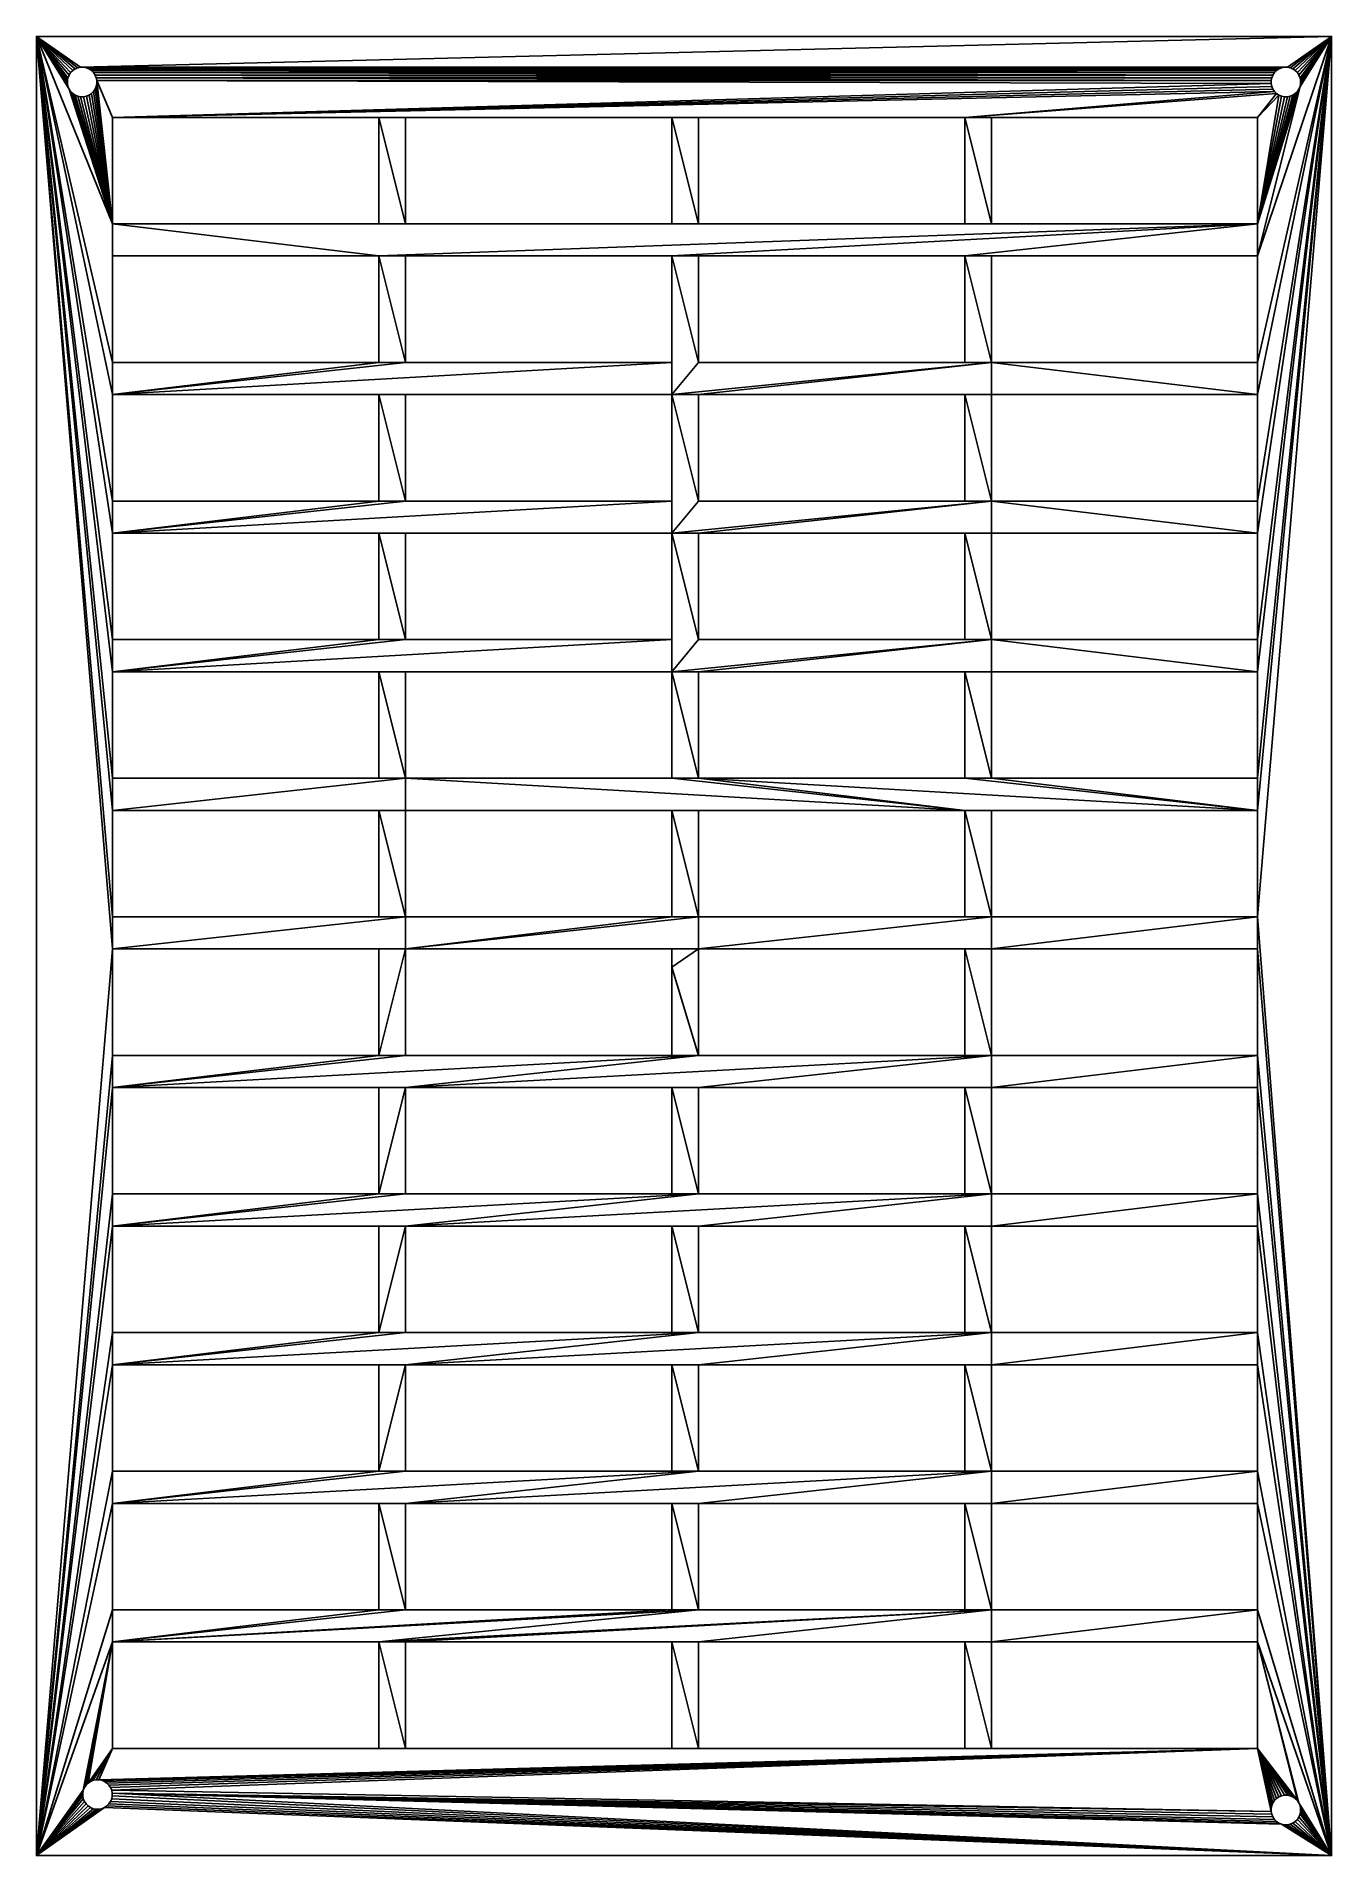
# Model space of a CAD drawing. Extents: x 1.7 to 5.9, y -6.9 to -1.
import ezdxf

# ---------------------------------------------------------------- set-up
doc = ezdxf.new("R2010")
doc.units = 0

msp = doc.modelspace()

# ---------------------------------------------------------------- linework, layer by layer
for points in [[(1.702, -1.002, -0.6207), (1.8022, -1.1547, -0.6207), (1.8022, -1.1453, -0.6207)], [(1.702, -1.002, -0.6207), (1.8022, -1.1453, -0.6207), (1.804, -1.1361, -0.6207)], [(1.702, -1.002, -0.6207), (1.804, -1.1361, -0.6207), (1.8076, -1.1274, -0.6207)], [(1.702, -1.002, -0.6207), (1.8076, -1.1274, -0.6207), (1.8129, -1.1195, -0.6207)], [(1.702, -1.002, -0.6207), (1.8129, -1.1195, -0.6207), (1.8195, -1.1129, -0.6207)], [(1.702, -1.002, -0.6207), (1.8195, -1.1129, -0.6207), (1.8274, -1.1076, -0.6207)], [(1.702, -1.002, -0.6207), (1.8274, -1.1076, -0.6207), (1.8361, -1.104, -0.6207)], [(1.702, -1.002, -0.6207), (1.8361, -1.104, -0.6207), (1.8453, -1.1022, -0.6207)], [(1.8453, -1.1022, -0.6207), (5.898, -1.002, -0.6207), (1.702, -1.002, -0.6207)], [(1.804, -1.1639, -0.6207), (1.8022, -1.1547, -0.6207), (1.702, -1.002, -0.6207)], [(1.8076, -1.1726, -0.6207), (1.804, -1.1639, -0.6207), (1.702, -1.002, -0.6207)], [(1.8076, -1.1726, -0.6207), (1.702, -1.002, -0.6207), (1.9487, -1.6095, -0.6207)], [(1.9487, -1.6095, -0.6207), (1.702, -1.002, -0.6207), (1.9487, -2.0587, -0.6207)], [(1.702, -1.002, -0.6207), (1.9487, -2.5079, -0.6207), (1.9487, -2.1629, -0.6207)], [(1.9487, -2.0587, -0.6207), (1.702, -1.002, -0.6207), (1.9487, -2.1629, -0.6207)], [(1.702, -1.002, -0.6207), (1.9487, -2.957, -0.6207), (1.9487, -2.6121, -0.6207)], [(1.9487, -2.5079, -0.6207), (1.702, -1.002, -0.6207), (1.9487, -2.6121, -0.6207)], [(1.702, -1.002, -0.6207), (1.9487, -3.4062, -0.6207), (1.9487, -3.0612, -0.6207)], [(1.9487, -2.957, -0.6207), (1.702, -1.002, -0.6207), (1.9487, -3.0612, -0.6207)], [(1.702, -1.002, -0.6207), (1.9487, -3.8554, -0.6207), (1.9487, -3.5104, -0.6207)], [(1.9487, -3.4062, -0.6207), (1.702, -1.002, -0.6207), (1.9487, -3.5104, -0.6207)], [(1.702, -1.002, -0.6207), (1.702, -6.898, -0.6207), (1.9487, -3.9596, -0.6207)], [(1.9487, -3.8554, -0.6207), (1.702, -1.002, -0.6207), (1.9487, -3.9596, -0.6207)], [(1.8453, -1.1022, -0.6207), (5.7547, -1.1022, -0.6207), (5.898, -1.002, -0.6207)], [(5.6584, -1.7137, -0.6207), (5.898, -1.002, -0.6207), (5.796, -1.1639, -0.6207)], [(5.898, -1.002, -0.6207), (5.6584, -1.7137, -0.6207), (5.6584, -2.0587, -0.6207)], [(5.6584, -2.1629, -0.6207), (5.898, -1.002, -0.6207), (5.6584, -2.0587, -0.6207)], [(5.898, -1.002, -0.6207), (5.6584, -2.1629, -0.6207), (5.6584, -2.5079, -0.6207)], [(5.6584, -2.6121, -0.6207), (5.898, -1.002, -0.6207), (5.6584, -2.5079, -0.6207)], [(5.898, -1.002, -0.6207), (5.6584, -2.6121, -0.6207), (5.6584, -2.957, -0.6207)], [(5.6584, -3.0612, -0.6207), (5.898, -1.002, -0.6207), (5.6584, -2.957, -0.6207)], [(5.898, -1.002, -0.6207), (5.6584, -3.0612, -0.6207), (5.6584, -3.4062, -0.6207)], [(5.6584, -3.5104, -0.6207), (5.898, -1.002, -0.6207), (5.6584, -3.4062, -0.6207)], [(5.898, -1.002, -0.6207), (5.6584, -3.5104, -0.6207), (5.6584, -3.8554, -0.6207)], [(5.898, -6.898, -0.6207), (5.898, -1.002, -0.6207), (5.6584, -3.8554, -0.6207)], [(5.7547, -1.1022, -0.6207), (5.7639, -1.104, -0.6207), (5.898, -1.002, -0.6207)], [(5.7639, -1.104, -0.6207), (5.7726, -1.1076, -0.6207), (5.898, -1.002, -0.6207)], [(5.7726, -1.1076, -0.6207), (5.7805, -1.1129, -0.6207), (5.898, -1.002, -0.6207)], [(5.7805, -1.1129, -0.6207), (5.7871, -1.1195, -0.6207), (5.898, -1.002, -0.6207)], [(5.7871, -1.1195, -0.6207), (5.7924, -1.1274, -0.6207), (5.898, -1.002, -0.6207)], [(5.7924, -1.1274, -0.6207), (5.796, -1.1361, -0.6207), (5.898, -1.002, -0.6207)], [(5.796, -1.1361, -0.6207), (5.7978, -1.1453, -0.6207), (5.898, -1.002, -0.6207)], [(5.898, -1.002, -0.6207), (5.7978, -1.1547, -0.6207), (5.796, -1.1639, -0.6207)], [(5.898, -1.002, -0.6207), (5.7978, -1.1453, -0.6207), (5.7978, -1.1547, -0.6207)], [(1.8453, -1.1022, -0.6207), (1.8547, -1.1022, -0.6207), (5.7453, -1.1022, -0.6207)], [(1.8453, -1.1022, -0.6207), (5.7453, -1.1022, -0.6207), (5.7547, -1.1022, -0.6207)], [(1.8547, -1.1022, -0.6207), (1.8639, -1.104, -0.6207), (5.7361, -1.104, -0.6207)], [(1.8547, -1.1022, -0.6207), (5.7361, -1.104, -0.6207), (5.7453, -1.1022, -0.6207)], [(1.8639, -1.104, -0.6207), (1.8726, -1.1076, -0.6207), (5.7274, -1.1076, -0.6207)], [(1.8639, -1.104, -0.6207), (5.7274, -1.1076, -0.6207), (5.7361, -1.104, -0.6207)], [(1.8726, -1.1076, -0.6207), (1.8805, -1.1129, -0.6207), (5.7195, -1.1129, -0.6207)], [(1.8726, -1.1076, -0.6207), (5.7195, -1.1129, -0.6207), (5.7274, -1.1076, -0.6207)], [(1.8805, -1.1129, -0.6207), (1.8871, -1.1195, -0.6207), (5.7129, -1.1195, -0.6207)], [(1.8805, -1.1129, -0.6207), (5.7129, -1.1195, -0.6207), (5.7195, -1.1129, -0.6207)], [(1.8871, -1.1195, -0.6207), (1.8924, -1.1274, -0.6207), (5.7076, -1.1274, -0.6207)], [(1.8871, -1.1195, -0.6207), (5.7076, -1.1274, -0.6207), (5.7129, -1.1195, -0.6207)], [(1.8129, -1.1805, -0.6207), (1.8076, -1.1726, -0.6207), (1.9487, -1.6095, -0.6207)], [(1.9487, -1.6095, -0.6207), (1.8924, -1.1726, -0.6207), (1.8871, -1.1805, -0.6207)], [(1.8924, -1.1274, -0.6207), (1.896, -1.1361, -0.6207), (5.704, -1.1361, -0.6207)], [(1.8924, -1.1274, -0.6207), (5.704, -1.1361, -0.6207), (5.7076, -1.1274, -0.6207)], [(1.9487, -1.6095, -0.6207), (1.896, -1.1639, -0.6207), (1.8924, -1.1726, -0.6207)], [(1.896, -1.1361, -0.6207), (1.8978, -1.1453, -0.6207), (5.7022, -1.1453, -0.6207)], [(1.896, -1.1361, -0.6207), (5.7022, -1.1453, -0.6207), (5.704, -1.1361, -0.6207)], [(1.9487, -1.6095, -0.6207), (1.8978, -1.1547, -0.6207), (1.896, -1.1639, -0.6207)], [(5.7022, -1.1547, -0.6207), (5.7022, -1.1453, -0.6207), (1.8978, -1.1453, -0.6207)], [(1.9487, -1.2646, -0.6207), (5.7022, -1.1547, -0.6207), (1.8978, -1.1453, -0.6207)], [(1.9487, -1.6095, -0.6207), (1.9487, -1.2646, -0.6207), (1.8978, -1.1453, -0.6207)], [(1.9487, -1.6095, -0.6207), (1.8978, -1.1453, -0.6207), (1.8978, -1.1547, -0.6207)], [(1.9487, -1.2646, -0.6207), (5.704, -1.1639, -0.6207), (5.7022, -1.1547, -0.6207)], [(1.9487, -1.2646, -0.6207), (5.7076, -1.1726, -0.6207), (5.704, -1.1639, -0.6207)], [(1.9487, -1.2646, -0.6207), (5.7129, -1.1805, -0.6207), (5.7076, -1.1726, -0.6207)], [(5.796, -1.1639, -0.6207), (5.7924, -1.1726, -0.6207), (5.6584, -1.6095, -0.6207)], [(5.796, -1.1639, -0.6207), (5.6584, -1.6095, -0.6207), (5.6584, -1.7137, -0.6207)], [(5.7924, -1.1726, -0.6207), (5.7871, -1.1805, -0.6207), (5.6584, -1.6095, -0.6207)], [(1.8195, -1.1871, -0.6207), (1.8129, -1.1805, -0.6207), (1.9487, -1.6095, -0.6207)], [(1.8274, -1.1924, -0.6207), (1.8195, -1.1871, -0.6207), (1.9487, -1.6095, -0.6207)], [(1.8361, -1.196, -0.6207), (1.8274, -1.1924, -0.6207), (1.9487, -1.6095, -0.6207)], [(1.8453, -1.1978, -0.6207), (1.8361, -1.196, -0.6207), (1.9487, -1.6095, -0.6207)], [(1.8547, -1.1978, -0.6207), (1.8453, -1.1978, -0.6207), (1.9487, -1.6095, -0.6207)], [(1.8639, -1.196, -0.6207), (1.8547, -1.1978, -0.6207), (1.9487, -1.6095, -0.6207)], [(1.8726, -1.1924, -0.6207), (1.8639, -1.196, -0.6207), (1.9487, -1.6095, -0.6207)], [(1.9487, -1.6095, -0.6207), (1.8805, -1.1871, -0.6207), (1.8726, -1.1924, -0.6207)], [(1.9487, -1.6095, -0.6207), (1.8871, -1.1805, -0.6207), (1.8805, -1.1871, -0.6207)], [(1.9487, -1.2646, -0.6207), (4.7094, -1.2646, -0.6207), (5.7129, -1.1805, -0.6207)], [(4.7094, -1.2646, -0.6207), (5.7195, -1.1871, -0.6207), (5.7129, -1.1805, -0.6207)], [(4.7094, -1.2646, -0.6207), (5.6584, -1.2646, -0.6207), (5.7195, -1.1871, -0.6207)], [(5.7871, -1.1805, -0.6207), (5.7805, -1.1871, -0.6207), (5.6584, -1.6095, -0.6207)], [(5.7274, -1.1924, -0.6207), (5.7195, -1.1871, -0.6207), (5.6584, -1.2646, -0.6207)], [(5.7805, -1.1871, -0.6207), (5.7726, -1.1924, -0.6207), (5.6584, -1.6095, -0.6207)], [(5.7274, -1.1924, -0.6207), (5.6584, -1.2646, -0.6207), (5.6584, -1.6095, -0.6207)], [(5.7361, -1.196, -0.6207), (5.7274, -1.1924, -0.6207), (5.6584, -1.6095, -0.6207)], [(5.7726, -1.1924, -0.6207), (5.7639, -1.196, -0.6207), (5.6584, -1.6095, -0.6207)], [(5.7453, -1.1978, -0.6207), (5.7361, -1.196, -0.6207), (5.6584, -1.6095, -0.6207)], [(5.7639, -1.196, -0.6207), (5.7547, -1.1978, -0.6207), (5.6584, -1.6095, -0.6207)], [(5.7547, -1.1978, -0.6207), (5.7453, -1.1978, -0.6207), (5.6584, -1.6095, -0.6207)], [(1.9487, -1.2646, -0.6207), (2.8114, -1.2646, -0.6207), (2.8977, -1.2646, -0.6207)], [(1.9487, -1.2646, -0.6207), (2.8977, -1.2646, -0.6207), (3.7604, -1.2646, -0.6207)], [(1.9487, -1.2646, -0.6207), (3.7604, -1.2646, -0.6207), (4.7094, -1.2646, -0.6207)], [(2.8977, -1.6095, -0.6207), (2.8977, -1.2646, -0.6207), (2.8114, -1.2646, -0.6207)], [(2.8977, -1.6095, -0.6207), (2.8114, -1.2646, -0.6207), (2.8114, -1.6095, -0.6207)], [(3.7604, -1.2646, -0.6207), (3.8467, -1.2646, -0.6207), (4.7094, -1.2646, -0.6207)], [(3.8467, -1.6095, -0.6207), (3.8467, -1.2646, -0.6207), (3.7604, -1.2646, -0.6207)], [(3.8467, -1.6095, -0.6207), (3.7604, -1.2646, -0.6207), (3.7604, -1.6095, -0.6207)], [(4.7094, -1.2646, -0.6207), (4.7957, -1.2646, -0.6207), (5.6584, -1.2646, -0.6207)], [(4.7957, -1.6095, -0.6207), (4.7957, -1.2646, -0.6207), (4.7094, -1.2646, -0.6207)], [(4.7957, -1.6095, -0.6207), (4.7094, -1.2646, -0.6207), (4.7094, -1.6095, -0.6207)], [(5.6584, -1.6095, -0.6207), (2.8114, -1.6095, -0.6207), (1.9487, -1.6095, -0.6207)], [(1.9487, -1.6095, -0.6207), (1.9487, -2.0587, -0.6207), (1.9487, -1.7137, -0.6207)], [(1.9487, -1.6095, -0.6207), (1.9487, -1.7137, -0.6207), (2.8114, -1.7137, -0.6207)], [(5.6584, -1.6095, -0.6207), (1.9487, -1.6095, -0.6207), (2.8114, -1.7137, -0.6207)], [(5.6584, -1.6095, -0.6207), (2.8977, -1.6095, -0.6207), (2.8114, -1.6095, -0.6207)], [(5.6584, -1.6095, -0.6207), (2.8114, -1.7137, -0.6207), (3.7604, -1.7137, -0.6207)], [(3.8467, -1.6095, -0.6207), (3.7604, -1.6095, -0.6207), (2.8977, -1.6095, -0.6207)], [(5.6584, -1.6095, -0.6207), (3.8467, -1.6095, -0.6207), (2.8977, -1.6095, -0.6207)], [(5.6584, -1.6095, -0.6207), (3.7604, -1.7137, -0.6207), (4.7094, -1.7137, -0.6207)], [(4.7957, -1.6095, -0.6207), (4.7094, -1.6095, -0.6207), (3.8467, -1.6095, -0.6207)], [(5.6584, -1.6095, -0.6207), (4.7957, -1.6095, -0.6207), (3.8467, -1.6095, -0.6207)], [(5.6584, -1.6095, -0.6207), (4.7094, -1.7137, -0.6207), (5.6584, -1.7137, -0.6207)], [(2.8114, -1.7137, -0.6207), (2.8977, -1.7137, -0.6207), (3.7604, -1.7137, -0.6207)], [(2.8977, -2.0587, -0.6207), (2.8977, -1.7137, -0.6207), (2.8114, -1.7137, -0.6207)], [(2.8977, -2.0587, -0.6207), (2.8114, -1.7137, -0.6207), (2.8114, -2.0587, -0.6207)], [(3.7604, -1.7137, -0.6207), (3.8467, -1.7137, -0.6207), (4.7094, -1.7137, -0.6207)], [(3.8467, -2.0587, -0.6207), (3.8467, -1.7137, -0.6207), (3.7604, -1.7137, -0.6207)], [(3.7604, -2.1629, -0.6207), (3.8467, -2.0587, -0.6207), (3.7604, -1.7137, -0.6207)], [(3.7604, -2.1629, -0.6207), (3.7604, -1.7137, -0.6207), (3.7604, -2.0587, -0.6207)], [(4.7094, -1.7137, -0.6207), (4.7957, -1.7137, -0.6207), (5.6584, -1.7137, -0.6207)], [(4.7957, -2.0587, -0.6207), (4.7957, -1.7137, -0.6207), (4.7094, -1.7137, -0.6207)], [(4.7957, -2.0587, -0.6207), (4.7094, -1.7137, -0.6207), (4.7094, -2.0587, -0.6207)], [(1.9487, -2.1629, -0.6207), (3.7604, -2.1629, -0.6207), (3.7604, -2.0587, -0.6207)], [(1.9487, -2.1629, -0.6207), (3.7604, -2.0587, -0.6207), (2.8977, -2.0587, -0.6207)], [(2.8114, -2.0587, -0.6207), (1.9487, -2.0587, -0.6207), (1.9487, -2.1629, -0.6207)], [(2.8977, -2.0587, -0.6207), (2.8114, -2.0587, -0.6207), (1.9487, -2.1629, -0.6207)], [(3.7604, -2.1629, -0.6207), (3.8467, -2.1629, -0.6207), (4.7957, -2.0587, -0.6207)], [(3.7604, -2.1629, -0.6207), (4.7957, -2.0587, -0.6207), (3.8467, -2.0587, -0.6207)], [(4.7957, -2.0587, -0.6207), (4.7094, -2.0587, -0.6207), (3.8467, -2.0587, -0.6207)], [(3.8467, -2.1629, -0.6207), (4.7957, -2.1629, -0.6207), (4.7957, -2.0587, -0.6207)], [(5.6584, -2.1629, -0.6207), (5.6584, -2.0587, -0.6207), (4.7957, -2.0587, -0.6207)], [(4.7957, -2.1629, -0.6207), (5.6584, -2.1629, -0.6207), (4.7957, -2.0587, -0.6207)], [(1.9487, -2.1629, -0.6207), (2.8114, -2.1629, -0.6207), (3.7604, -2.1629, -0.6207)], [(2.8114, -2.1629, -0.6207), (2.8977, -2.1629, -0.6207), (3.7604, -2.1629, -0.6207)], [(2.8977, -2.5079, -0.6207), (2.8977, -2.1629, -0.6207), (2.8114, -2.1629, -0.6207)], [(2.8977, -2.5079, -0.6207), (2.8114, -2.1629, -0.6207), (2.8114, -2.5079, -0.6207)], [(3.8467, -2.5079, -0.6207), (3.8467, -2.1629, -0.6207), (3.7604, -2.1629, -0.6207)], [(3.7604, -2.6121, -0.6207), (3.8467, -2.5079, -0.6207), (3.7604, -2.1629, -0.6207)], [(3.7604, -2.6121, -0.6207), (3.7604, -2.1629, -0.6207), (3.7604, -2.5079, -0.6207)], [(3.8467, -2.1629, -0.6207), (4.7094, -2.1629, -0.6207), (4.7957, -2.1629, -0.6207)], [(4.7957, -2.5079, -0.6207), (4.7957, -2.1629, -0.6207), (4.7094, -2.1629, -0.6207)], [(4.7957, -2.5079, -0.6207), (4.7094, -2.1629, -0.6207), (4.7094, -2.5079, -0.6207)], [(1.9487, -2.6121, -0.6207), (3.7604, -2.6121, -0.6207), (3.7604, -2.5079, -0.6207)], [(1.9487, -2.6121, -0.6207), (3.7604, -2.5079, -0.6207), (2.8977, -2.5079, -0.6207)], [(2.8114, -2.5079, -0.6207), (1.9487, -2.5079, -0.6207), (1.9487, -2.6121, -0.6207)], [(2.8977, -2.5079, -0.6207), (2.8114, -2.5079, -0.6207), (1.9487, -2.6121, -0.6207)], [(3.7604, -2.6121, -0.6207), (3.8467, -2.6121, -0.6207), (4.7957, -2.5079, -0.6207)], [(3.7604, -2.6121, -0.6207), (4.7957, -2.5079, -0.6207), (3.8467, -2.5079, -0.6207)], [(4.7957, -2.5079, -0.6207), (4.7094, -2.5079, -0.6207), (3.8467, -2.5079, -0.6207)], [(3.8467, -2.6121, -0.6207), (4.7957, -2.6121, -0.6207), (4.7957, -2.5079, -0.6207)], [(5.6584, -2.6121, -0.6207), (5.6584, -2.5079, -0.6207), (4.7957, -2.5079, -0.6207)], [(4.7957, -2.6121, -0.6207), (5.6584, -2.6121, -0.6207), (4.7957, -2.5079, -0.6207)], [(1.9487, -2.6121, -0.6207), (2.8114, -2.6121, -0.6207), (3.7604, -2.6121, -0.6207)], [(2.8114, -2.6121, -0.6207), (2.8977, -2.6121, -0.6207), (3.7604, -2.6121, -0.6207)], [(2.8977, -2.957, -0.6207), (2.8977, -2.6121, -0.6207), (2.8114, -2.6121, -0.6207)], [(2.8977, -2.957, -0.6207), (2.8114, -2.6121, -0.6207), (2.8114, -2.957, -0.6207)], [(3.8467, -2.957, -0.6207), (3.8467, -2.6121, -0.6207), (3.7604, -2.6121, -0.6207)], [(3.7604, -3.0612, -0.6207), (3.8467, -2.957, -0.6207), (3.7604, -2.6121, -0.6207)], [(3.7604, -3.0612, -0.6207), (3.7604, -2.6121, -0.6207), (3.7604, -2.957, -0.6207)], [(3.8467, -2.6121, -0.6207), (4.7094, -2.6121, -0.6207), (4.7957, -2.6121, -0.6207)], [(4.7957, -2.957, -0.6207), (4.7957, -2.6121, -0.6207), (4.7094, -2.6121, -0.6207)], [(4.7957, -2.957, -0.6207), (4.7094, -2.6121, -0.6207), (4.7094, -2.957, -0.6207)], [(1.9487, -3.0612, -0.6207), (3.7604, -3.0612, -0.6207), (3.7604, -2.957, -0.6207)], [(1.9487, -3.0612, -0.6207), (3.7604, -2.957, -0.6207), (2.8977, -2.957, -0.6207)], [(2.8114, -2.957, -0.6207), (1.9487, -2.957, -0.6207), (1.9487, -3.0612, -0.6207)], [(2.8977, -2.957, -0.6207), (2.8114, -2.957, -0.6207), (1.9487, -3.0612, -0.6207)], [(3.7604, -3.0612, -0.6207), (3.8467, -3.0612, -0.6207), (4.7957, -2.957, -0.6207)], [(3.7604, -3.0612, -0.6207), (4.7957, -2.957, -0.6207), (3.8467, -2.957, -0.6207)], [(4.7957, -2.957, -0.6207), (4.7094, -2.957, -0.6207), (3.8467, -2.957, -0.6207)], [(3.8467, -3.0612, -0.6207), (4.7957, -3.0612, -0.6207), (4.7957, -2.957, -0.6207)], [(5.6584, -3.0612, -0.6207), (5.6584, -2.957, -0.6207), (4.7957, -2.957, -0.6207)], [(4.7957, -3.0612, -0.6207), (5.6584, -3.0612, -0.6207), (4.7957, -2.957, -0.6207)], [(1.9487, -3.0612, -0.6207), (2.8114, -3.0612, -0.6207), (3.7604, -3.0612, -0.6207)], [(2.8114, -3.0612, -0.6207), (2.8977, -3.0612, -0.6207), (3.7604, -3.0612, -0.6207)], [(2.8977, -3.4062, -0.6207), (2.8977, -3.0612, -0.6207), (2.8114, -3.0612, -0.6207)], [(2.8977, -3.4062, -0.6207), (2.8114, -3.0612, -0.6207), (2.8114, -3.4062, -0.6207)], [(3.8467, -3.4062, -0.6207), (3.8467, -3.0612, -0.6207), (3.7604, -3.0612, -0.6207)], [(3.8467, -3.4062, -0.6207), (3.7604, -3.0612, -0.6207), (3.7604, -3.4062, -0.6207)], [(3.8467, -3.0612, -0.6207), (4.7094, -3.0612, -0.6207), (4.7957, -3.0612, -0.6207)], [(4.7957, -3.4062, -0.6207), (4.7957, -3.0612, -0.6207), (4.7094, -3.0612, -0.6207)], [(4.7957, -3.4062, -0.6207), (4.7094, -3.0612, -0.6207), (4.7094, -3.4062, -0.6207)], [(2.8977, -3.4062, -0.6207), (2.8114, -3.4062, -0.6207), (1.9487, -3.4062, -0.6207)], [(1.9487, -3.5104, -0.6207), (2.8977, -3.5104, -0.6207), (2.8977, -3.4062, -0.6207)], [(1.9487, -3.5104, -0.6207), (2.8977, -3.4062, -0.6207), (1.9487, -3.4062, -0.6207)], [(4.7094, -3.5104, -0.6207), (3.7604, -3.4062, -0.6207), (2.8977, -3.4062, -0.6207)], [(2.8977, -3.5104, -0.6207), (4.7094, -3.5104, -0.6207), (2.8977, -3.4062, -0.6207)], [(4.7094, -3.5104, -0.6207), (3.8467, -3.4062, -0.6207), (3.7604, -3.4062, -0.6207)], [(5.6584, -3.5104, -0.6207), (4.7094, -3.4062, -0.6207), (3.8467, -3.4062, -0.6207)], [(4.7094, -3.5104, -0.6207), (5.6584, -3.5104, -0.6207), (3.8467, -3.4062, -0.6207)], [(5.6584, -3.5104, -0.6207), (4.7957, -3.4062, -0.6207), (4.7094, -3.4062, -0.6207)], [(5.6584, -3.5104, -0.6207), (5.6584, -3.4062, -0.6207), (4.7957, -3.4062, -0.6207)], [(1.9487, -3.5104, -0.6207), (2.8114, -3.5104, -0.6207), (2.8977, -3.5104, -0.6207)], [(2.8977, -3.8554, -0.6207), (2.8977, -3.5104, -0.6207), (2.8114, -3.5104, -0.6207)], [(2.8977, -3.8554, -0.6207), (2.8114, -3.5104, -0.6207), (2.8114, -3.8554, -0.6207)], [(2.8977, -3.5104, -0.6207), (3.7604, -3.5104, -0.6207), (4.7094, -3.5104, -0.6207)], [(3.7604, -3.5104, -0.6207), (3.8467, -3.5104, -0.6207), (4.7094, -3.5104, -0.6207)], [(3.8467, -3.8554, -0.6207), (3.8467, -3.5104, -0.6207), (3.7604, -3.5104, -0.6207)], [(3.8467, -3.8554, -0.6207), (3.7604, -3.5104, -0.6207), (3.7604, -3.8554, -0.6207)], [(4.7094, -3.5104, -0.6207), (4.7957, -3.5104, -0.6207), (5.6584, -3.5104, -0.6207)], [(4.7957, -3.8554, -0.6207), (4.7957, -3.5104, -0.6207), (4.7094, -3.5104, -0.6207)], [(4.7957, -3.8554, -0.6207), (4.7094, -3.5104, -0.6207), (4.7094, -3.8554, -0.6207)], [(1.9487, -3.9596, -0.6207), (2.8977, -3.9596, -0.6207), (2.8977, -3.8554, -0.6207)], [(2.8977, -3.8554, -0.6207), (2.8114, -3.8554, -0.6207), (1.9487, -3.8554, -0.6207)], [(1.9487, -3.9596, -0.6207), (2.8977, -3.8554, -0.6207), (1.9487, -3.8554, -0.6207)], [(2.8977, -3.9596, -0.6207), (3.8467, -3.9596, -0.6207), (3.8467, -3.8554, -0.6207)], [(2.8977, -3.9596, -0.6207), (3.8467, -3.8554, -0.6207), (3.7604, -3.8554, -0.6207)], [(2.8977, -3.9596, -0.6207), (3.7604, -3.8554, -0.6207), (2.8977, -3.8554, -0.6207)], [(4.7957, -3.8554, -0.6207), (4.7094, -3.8554, -0.6207), (3.8467, -3.8554, -0.6207)], [(3.8467, -3.9596, -0.6207), (4.7957, -3.9596, -0.6207), (4.7957, -3.8554, -0.6207)], [(3.8467, -3.9596, -0.6207), (4.7957, -3.8554, -0.6207), (3.8467, -3.8554, -0.6207)], [(4.7957, -3.9596, -0.6207), (5.6584, -3.9596, -0.6207), (5.6584, -3.8554, -0.6207)], [(4.7957, -3.9596, -0.6207), (5.6584, -3.8554, -0.6207), (4.7957, -3.8554, -0.6207)], [(5.6584, -3.9596, -0.6207), (5.898, -6.898, -0.6207), (5.6584, -3.8554, -0.6207)], [(1.702, -6.898, -0.6207), (1.9487, -4.3046, -0.6207), (1.9487, -3.9596, -0.6207)], [(1.9487, -3.9596, -0.6207), (2.8114, -3.9596, -0.6207), (2.8977, -3.9596, -0.6207)], [(2.8977, -3.9596, -0.6207), (2.8114, -3.9596, -0.6207), (2.8114, -4.3046, -0.6207)], [(2.8977, -4.3046, -0.6207), (2.8977, -3.9596, -0.6207), (2.8114, -4.3046, -0.6207)], [(2.8977, -3.9596, -0.6207), (3.7604, -3.9596, -0.6207), (3.8467, -3.9596, -0.6207)], [(3.7604, -3.9596, -0.6207), (3.7604, -4.0183, -0.6207), (3.8467, -3.9596, -0.6207)], [(3.8467, -4.3046, -0.6207), (3.8467, -3.9596, -0.6207), (3.7604, -4.0183, -0.6207)], [(3.8467, -3.9596, -0.6207), (4.7094, -3.9596, -0.6207), (4.7957, -3.9596, -0.6207)], [(4.7957, -4.3046, -0.6207), (4.7957, -3.9596, -0.6207), (4.7094, -3.9596, -0.6207)], [(4.7957, -4.3046, -0.6207), (4.7094, -3.9596, -0.6207), (4.7094, -4.3046, -0.6207)], [(5.898, -6.898, -0.6207), (5.6584, -3.9596, -0.6207), (5.6584, -4.3046, -0.6207)], [(3.8467, -4.3046, -0.6207), (3.7604, -4.0183, -0.6207), (3.7604, -4.3046, -0.6207)], [(1.9487, -4.3046, -0.6207), (1.702, -6.898, -0.6207), (1.9487, -4.4087, -0.6207)], [(1.9487, -4.4087, -0.6207), (2.8977, -4.4087, -0.6207), (3.8467, -4.3046, -0.6207)], [(1.9487, -4.4087, -0.6207), (3.8467, -4.3046, -0.6207), (2.8977, -4.3046, -0.6207)], [(2.8114, -4.3046, -0.6207), (1.9487, -4.3046, -0.6207), (1.9487, -4.4087, -0.6207)], [(2.8977, -4.3046, -0.6207), (2.8114, -4.3046, -0.6207), (1.9487, -4.4087, -0.6207)], [(2.8977, -4.4087, -0.6207), (3.8467, -4.4087, -0.6207), (4.7957, -4.3046, -0.6207)], [(2.8977, -4.4087, -0.6207), (4.7957, -4.3046, -0.6207), (3.8467, -4.3046, -0.6207)], [(3.8467, -4.3046, -0.6207), (3.7604, -4.3046, -0.6207), (2.8977, -4.3046, -0.6207)], [(3.8467, -4.4087, -0.6207), (4.7957, -4.4087, -0.6207), (4.7957, -4.3046, -0.6207)], [(4.7957, -4.3046, -0.6207), (4.7094, -4.3046, -0.6207), (3.8467, -4.3046, -0.6207)], [(4.7957, -4.4087, -0.6207), (5.6584, -4.4087, -0.6207), (5.6584, -4.3046, -0.6207)], [(4.7957, -4.4087, -0.6207), (5.6584, -4.3046, -0.6207), (4.7957, -4.3046, -0.6207)], [(5.6584, -4.4087, -0.6207), (5.898, -6.898, -0.6207), (5.6584, -4.3046, -0.6207)], [(1.702, -6.898, -0.6207), (1.9487, -4.7537, -0.6207), (1.9487, -4.4087, -0.6207)], [(1.9487, -4.4087, -0.6207), (2.8114, -4.4087, -0.6207), (2.8977, -4.4087, -0.6207)], [(2.8977, -4.4087, -0.6207), (2.8114, -4.4087, -0.6207), (2.8114, -4.7537, -0.6207)], [(2.8977, -4.7537, -0.6207), (2.8977, -4.4087, -0.6207), (2.8114, -4.7537, -0.6207)], [(2.8977, -4.4087, -0.6207), (3.7604, -4.4087, -0.6207), (3.8467, -4.4087, -0.6207)], [(3.8467, -4.7537, -0.6207), (3.8467, -4.4087, -0.6207), (3.7604, -4.4087, -0.6207)], [(3.8467, -4.7537, -0.6207), (3.7604, -4.4087, -0.6207), (3.7604, -4.7537, -0.6207)], [(3.8467, -4.4087, -0.6207), (4.7094, -4.4087, -0.6207), (4.7957, -4.4087, -0.6207)], [(4.7957, -4.7537, -0.6207), (4.7957, -4.4087, -0.6207), (4.7094, -4.4087, -0.6207)], [(4.7957, -4.7537, -0.6207), (4.7094, -4.4087, -0.6207), (4.7094, -4.7537, -0.6207)], [(5.898, -6.898, -0.6207), (5.6584, -4.4087, -0.6207), (5.6584, -4.7537, -0.6207)], [(1.9487, -4.7537, -0.6207), (1.702, -6.898, -0.6207), (1.9487, -4.8579, -0.6207)], [(1.9487, -4.8579, -0.6207), (2.8977, -4.8579, -0.6207), (3.8467, -4.7537, -0.6207)], [(1.9487, -4.8579, -0.6207), (3.8467, -4.7537, -0.6207), (2.8977, -4.7537, -0.6207)], [(2.8114, -4.7537, -0.6207), (1.9487, -4.7537, -0.6207), (1.9487, -4.8579, -0.6207)], [(2.8977, -4.7537, -0.6207), (2.8114, -4.7537, -0.6207), (1.9487, -4.8579, -0.6207)], [(2.8977, -4.8579, -0.6207), (3.8467, -4.8579, -0.6207), (4.7957, -4.7537, -0.6207)], [(2.8977, -4.8579, -0.6207), (4.7957, -4.7537, -0.6207), (3.8467, -4.7537, -0.6207)], [(3.8467, -4.7537, -0.6207), (3.7604, -4.7537, -0.6207), (2.8977, -4.7537, -0.6207)], [(3.8467, -4.8579, -0.6207), (4.7957, -4.8579, -0.6207), (4.7957, -4.7537, -0.6207)], [(4.7957, -4.7537, -0.6207), (4.7094, -4.7537, -0.6207), (3.8467, -4.7537, -0.6207)], [(4.7957, -4.8579, -0.6207), (5.6584, -4.8579, -0.6207), (5.6584, -4.7537, -0.6207)], [(4.7957, -4.8579, -0.6207), (5.6584, -4.7537, -0.6207), (4.7957, -4.7537, -0.6207)], [(5.6584, -4.8579, -0.6207), (5.898, -6.898, -0.6207), (5.6584, -4.7537, -0.6207)], [(1.702, -6.898, -0.6207), (1.9487, -5.2029, -0.6207), (1.9487, -4.8579, -0.6207)], [(1.9487, -4.8579, -0.6207), (2.8114, -4.8579, -0.6207), (2.8977, -4.8579, -0.6207)], [(2.8977, -4.8579, -0.6207), (2.8114, -4.8579, -0.6207), (2.8114, -5.2029, -0.6207)], [(2.8977, -5.2029, -0.6207), (2.8977, -4.8579, -0.6207), (2.8114, -5.2029, -0.6207)], [(2.8977, -4.8579, -0.6207), (3.7604, -4.8579, -0.6207), (3.8467, -4.8579, -0.6207)], [(3.8467, -5.2029, -0.6207), (3.8467, -4.8579, -0.6207), (3.7604, -4.8579, -0.6207)], [(3.8467, -5.2029, -0.6207), (3.7604, -4.8579, -0.6207), (3.7604, -5.2029, -0.6207)], [(3.8467, -4.8579, -0.6207), (4.7094, -4.8579, -0.6207), (4.7957, -4.8579, -0.6207)], [(4.7957, -5.2029, -0.6207), (4.7957, -4.8579, -0.6207), (4.7094, -4.8579, -0.6207)], [(4.7957, -5.2029, -0.6207), (4.7094, -4.8579, -0.6207), (4.7094, -5.2029, -0.6207)], [(5.898, -6.898, -0.6207), (5.6584, -4.8579, -0.6207), (5.6584, -5.2029, -0.6207)], [(1.9487, -5.2029, -0.6207), (1.702, -6.898, -0.6207), (1.9487, -5.3071, -0.6207)], [(1.9487, -5.3071, -0.6207), (2.8977, -5.3071, -0.6207), (3.8467, -5.2029, -0.6207)], [(1.9487, -5.3071, -0.6207), (3.8467, -5.2029, -0.6207), (2.8977, -5.2029, -0.6207)], [(2.8114, -5.2029, -0.6207), (1.9487, -5.2029, -0.6207), (1.9487, -5.3071, -0.6207)], [(2.8977, -5.2029, -0.6207), (2.8114, -5.2029, -0.6207), (1.9487, -5.3071, -0.6207)], [(2.8977, -5.3071, -0.6207), (3.8467, -5.3071, -0.6207), (4.7957, -5.2029, -0.6207)], [(2.8977, -5.3071, -0.6207), (4.7957, -5.2029, -0.6207), (3.8467, -5.2029, -0.6207)], [(3.8467, -5.2029, -0.6207), (3.7604, -5.2029, -0.6207), (2.8977, -5.2029, -0.6207)], [(3.8467, -5.3071, -0.6207), (4.7957, -5.3071, -0.6207), (4.7957, -5.2029, -0.6207)], [(4.7957, -5.2029, -0.6207), (4.7094, -5.2029, -0.6207), (3.8467, -5.2029, -0.6207)], [(4.7957, -5.3071, -0.6207), (5.6584, -5.3071, -0.6207), (5.6584, -5.2029, -0.6207)], [(4.7957, -5.3071, -0.6207), (5.6584, -5.2029, -0.6207), (4.7957, -5.2029, -0.6207)], [(5.6584, -5.3071, -0.6207), (5.898, -6.898, -0.6207), (5.6584, -5.2029, -0.6207)], [(1.702, -6.898, -0.6207), (1.9487, -5.6521, -0.6207), (1.9487, -5.3071, -0.6207)], [(1.9487, -5.3071, -0.6207), (2.8114, -5.3071, -0.6207), (2.8977, -5.3071, -0.6207)], [(2.8977, -5.3071, -0.6207), (2.8114, -5.3071, -0.6207), (2.8114, -5.6521, -0.6207)], [(2.8977, -5.6521, -0.6207), (2.8977, -5.3071, -0.6207), (2.8114, -5.6521, -0.6207)], [(2.8977, -5.3071, -0.6207), (3.7604, -5.3071, -0.6207), (3.8467, -5.3071, -0.6207)], [(3.8467, -5.6521, -0.6207), (3.8467, -5.3071, -0.6207), (3.7604, -5.3071, -0.6207)], [(3.8467, -5.6521, -0.6207), (3.7604, -5.3071, -0.6207), (3.7604, -5.6521, -0.6207)], [(3.8467, -5.3071, -0.6207), (4.7094, -5.3071, -0.6207), (4.7957, -5.3071, -0.6207)], [(4.7957, -5.6521, -0.6207), (4.7957, -5.3071, -0.6207), (4.7094, -5.3071, -0.6207)], [(4.7957, -5.6521, -0.6207), (4.7094, -5.3071, -0.6207), (4.7094, -5.6521, -0.6207)], [(5.898, -6.898, -0.6207), (5.6584, -5.3071, -0.6207), (5.6584, -5.6521, -0.6207)], [(1.9487, -5.6521, -0.6207), (1.702, -6.898, -0.6207), (1.9487, -5.7563, -0.6207)], [(1.9487, -5.7563, -0.6207), (2.8977, -5.7563, -0.6207), (3.8467, -5.6521, -0.6207)], [(1.9487, -5.7563, -0.6207), (3.8467, -5.6521, -0.6207), (2.8977, -5.6521, -0.6207)], [(2.8114, -5.6521, -0.6207), (1.9487, -5.6521, -0.6207), (1.9487, -5.7563, -0.6207)], [(2.8977, -5.6521, -0.6207), (2.8114, -5.6521, -0.6207), (1.9487, -5.7563, -0.6207)], [(2.8977, -5.7563, -0.6207), (3.8467, -5.7563, -0.6207), (4.7957, -5.6521, -0.6207)], [(2.8977, -5.7563, -0.6207), (4.7957, -5.6521, -0.6207), (3.8467, -5.6521, -0.6207)], [(3.8467, -5.6521, -0.6207), (3.7604, -5.6521, -0.6207), (2.8977, -5.6521, -0.6207)], [(3.8467, -5.7563, -0.6207), (4.7957, -5.7563, -0.6207), (4.7957, -5.6521, -0.6207)], [(4.7957, -5.6521, -0.6207), (4.7094, -5.6521, -0.6207), (3.8467, -5.6521, -0.6207)], [(4.7957, -5.7563, -0.6207), (5.6584, -5.7563, -0.6207), (5.6584, -5.6521, -0.6207)], [(4.7957, -5.7563, -0.6207), (5.6584, -5.6521, -0.6207), (4.7957, -5.6521, -0.6207)], [(5.6584, -5.7563, -0.6207), (5.898, -6.898, -0.6207), (5.6584, -5.6521, -0.6207)], [(1.702, -6.898, -0.6207), (1.9487, -6.1012, -0.6207), (1.9487, -5.7563, -0.6207)], [(1.9487, -5.7563, -0.6207), (2.8114, -5.7563, -0.6207), (2.8977, -5.7563, -0.6207)], [(2.8977, -6.1012, -0.6207), (2.8977, -5.7563, -0.6207), (2.8114, -5.7563, -0.6207)], [(2.8977, -6.1012, -0.6207), (2.8114, -5.7563, -0.6207), (2.8114, -6.1012, -0.6207)], [(2.8977, -5.7563, -0.6207), (3.7604, -5.7563, -0.6207), (3.8467, -5.7563, -0.6207)], [(3.8467, -6.1012, -0.6207), (3.8467, -5.7563, -0.6207), (3.7604, -5.7563, -0.6207)], [(3.8467, -6.1012, -0.6207), (3.7604, -5.7563, -0.6207), (3.7604, -6.1012, -0.6207)], [(3.8467, -5.7563, -0.6207), (4.7094, -5.7563, -0.6207), (4.7957, -5.7563, -0.6207)], [(4.7957, -6.1012, -0.6207), (4.7957, -5.7563, -0.6207), (4.7094, -5.7563, -0.6207)], [(4.7957, -6.1012, -0.6207), (4.7094, -5.7563, -0.6207), (4.7094, -6.1012, -0.6207)], [(5.898, -6.898, -0.6207), (5.6584, -5.7563, -0.6207), (5.6584, -6.1012, -0.6207)], [(1.9487, -6.1012, -0.6207), (1.702, -6.898, -0.6207), (1.9487, -6.2054, -0.6207)], [(1.9487, -6.2054, -0.6207), (2.8114, -6.2054, -0.6207), (3.8467, -6.1012, -0.6207)], [(1.9487, -6.2054, -0.6207), (3.8467, -6.1012, -0.6207), (3.7604, -6.1012, -0.6207)], [(1.9487, -6.2054, -0.6207), (3.7604, -6.1012, -0.6207), (2.8977, -6.1012, -0.6207)], [(1.9487, -6.2054, -0.6207), (2.8977, -6.1012, -0.6207), (2.8114, -6.1012, -0.6207)], [(1.9487, -6.2054, -0.6207), (2.8114, -6.1012, -0.6207), (1.9487, -6.1012, -0.6207)], [(2.8114, -6.2054, -0.6207), (2.8977, -6.2054, -0.6207), (4.7957, -6.1012, -0.6207)], [(2.8114, -6.2054, -0.6207), (4.7957, -6.1012, -0.6207), (3.8467, -6.1012, -0.6207)], [(2.8977, -6.2054, -0.6207), (3.8467, -6.2054, -0.6207), (4.7957, -6.1012, -0.6207)], [(3.8467, -6.2054, -0.6207), (4.7957, -6.2054, -0.6207), (4.7957, -6.1012, -0.6207)], [(4.7957, -6.1012, -0.6207), (4.7094, -6.1012, -0.6207), (3.8467, -6.1012, -0.6207)], [(4.7957, -6.2054, -0.6207), (5.6584, -6.2054, -0.6207), (5.6584, -6.1012, -0.6207)], [(4.7957, -6.2054, -0.6207), (5.6584, -6.1012, -0.6207), (4.7957, -6.1012, -0.6207)], [(5.6584, -6.2054, -0.6207), (5.898, -6.898, -0.6207), (5.6584, -6.1012, -0.6207)], [(1.702, -6.898, -0.6207), (1.854, -6.6861, -0.6207), (1.9487, -6.2054, -0.6207)], [(1.854, -6.6861, -0.6207), (1.8576, -6.6774, -0.6207), (1.9487, -6.2054, -0.6207)], [(1.8576, -6.6774, -0.6207), (1.8629, -6.6695, -0.6207), (1.9487, -6.2054, -0.6207)], [(1.8629, -6.6695, -0.6207), (1.8695, -6.6629, -0.6207), (1.9487, -6.2054, -0.6207)], [(1.8695, -6.6629, -0.6207), (1.9487, -6.5504, -0.6207), (1.9487, -6.2054, -0.6207)], [(2.8977, -6.5504, -0.6207), (2.8977, -6.2054, -0.6207), (2.8114, -6.2054, -0.6207)], [(2.8977, -6.5504, -0.6207), (2.8114, -6.2054, -0.6207), (2.8114, -6.5504, -0.6207)], [(2.8977, -6.2054, -0.6207), (3.7604, -6.2054, -0.6207), (3.8467, -6.2054, -0.6207)], [(3.8467, -6.5504, -0.6207), (3.8467, -6.2054, -0.6207), (3.7604, -6.2054, -0.6207)], [(3.8467, -6.5504, -0.6207), (3.7604, -6.2054, -0.6207), (3.7604, -6.5504, -0.6207)], [(3.8467, -6.2054, -0.6207), (4.7094, -6.2054, -0.6207), (4.7957, -6.2054, -0.6207)], [(4.7957, -6.5504, -0.6207), (4.7957, -6.2054, -0.6207), (4.7094, -6.2054, -0.6207)], [(4.7957, -6.5504, -0.6207), (4.7094, -6.2054, -0.6207), (4.7094, -6.5504, -0.6207)], [(5.7924, -6.7274, -0.6207), (5.898, -6.898, -0.6207), (5.6584, -6.2054, -0.6207)], [(5.7871, -6.7195, -0.6207), (5.7924, -6.7274, -0.6207), (5.6584, -6.2054, -0.6207)], [(5.7871, -6.7195, -0.6207), (5.6584, -6.2054, -0.6207), (5.6584, -6.5504, -0.6207)], [(1.9487, -6.5504, -0.6207), (1.8695, -6.6629, -0.6207), (1.8774, -6.6576, -0.6207)], [(1.9487, -6.5504, -0.6207), (1.8774, -6.6576, -0.6207), (1.8861, -6.654, -0.6207)], [(1.9487, -6.5504, -0.6207), (1.8861, -6.654, -0.6207), (1.8953, -6.6522, -0.6207)], [(1.9487, -6.5504, -0.6207), (1.8953, -6.6522, -0.6207), (1.9047, -6.6522, -0.6207)], [(5.6584, -6.5504, -0.6207), (1.9487, -6.5504, -0.6207), (1.9047, -6.6522, -0.6207)], [(5.6584, -6.5504, -0.6207), (1.9047, -6.6522, -0.6207), (1.9139, -6.654, -0.6207)], [(5.6584, -6.5504, -0.6207), (1.9139, -6.654, -0.6207), (1.9226, -6.6576, -0.6207)], [(5.6584, -6.5504, -0.6207), (1.9226, -6.6576, -0.6207), (1.9305, -6.6629, -0.6207)], [(5.6584, -6.5504, -0.6207), (1.9305, -6.6629, -0.6207), (1.9371, -6.6695, -0.6207)], [(5.6584, -6.5504, -0.6207), (1.9371, -6.6695, -0.6207), (1.9424, -6.6774, -0.6207)], [(5.6584, -6.5504, -0.6207), (1.9424, -6.6774, -0.6207), (1.946, -6.6861, -0.6207)], [(5.6584, -6.5504, -0.6207), (1.946, -6.6861, -0.6207), (5.7022, -6.7547, -0.6207)], [(2.8977, -6.5504, -0.6207), (2.8114, -6.5504, -0.6207), (1.9487, -6.5504, -0.6207)], [(5.6584, -6.5504, -0.6207), (2.8977, -6.5504, -0.6207), (1.9487, -6.5504, -0.6207)], [(5.6584, -6.5504, -0.6207), (3.7604, -6.5504, -0.6207), (2.8977, -6.5504, -0.6207)], [(5.6584, -6.5504, -0.6207), (3.8467, -6.5504, -0.6207), (3.7604, -6.5504, -0.6207)], [(5.6584, -6.5504, -0.6207), (4.7094, -6.5504, -0.6207), (3.8467, -6.5504, -0.6207)], [(5.6584, -6.5504, -0.6207), (4.7957, -6.5504, -0.6207), (4.7094, -6.5504, -0.6207)], [(5.7805, -6.7129, -0.6207), (5.7871, -6.7195, -0.6207), (5.6584, -6.5504, -0.6207)], [(5.7726, -6.7076, -0.6207), (5.7805, -6.7129, -0.6207), (5.6584, -6.5504, -0.6207)], [(5.7639, -6.704, -0.6207), (5.7726, -6.7076, -0.6207), (5.6584, -6.5504, -0.6207)], [(5.6584, -6.5504, -0.6207), (5.7022, -6.7547, -0.6207), (5.7022, -6.7453, -0.6207)], [(5.7547, -6.7022, -0.6207), (5.7639, -6.704, -0.6207), (5.6584, -6.5504, -0.6207)], [(5.7453, -6.7022, -0.6207), (5.7547, -6.7022, -0.6207), (5.6584, -6.5504, -0.6207)], [(5.6584, -6.5504, -0.6207), (5.7022, -6.7453, -0.6207), (5.704, -6.7361, -0.6207)], [(5.6584, -6.5504, -0.6207), (5.704, -6.7361, -0.6207), (5.7076, -6.7274, -0.6207)], [(5.7361, -6.704, -0.6207), (5.7453, -6.7022, -0.6207), (5.6584, -6.5504, -0.6207)], [(5.7274, -6.7076, -0.6207), (5.7361, -6.704, -0.6207), (5.6584, -6.5504, -0.6207)], [(5.6584, -6.5504, -0.6207), (5.7076, -6.7274, -0.6207), (5.7129, -6.7195, -0.6207)], [(5.7195, -6.7129, -0.6207), (5.7274, -6.7076, -0.6207), (5.6584, -6.5504, -0.6207)], [(5.6584, -6.5504, -0.6207), (5.7129, -6.7195, -0.6207), (5.7195, -6.7129, -0.6207)], [(1.702, -6.898, -0.6207), (1.8522, -6.6953, -0.6207), (1.854, -6.6861, -0.6207)], [(1.702, -6.898, -0.6207), (1.8522, -6.7047, -0.6207), (1.8522, -6.6953, -0.6207)], [(1.854, -6.7139, -0.6207), (1.8522, -6.7047, -0.6207), (1.702, -6.898, -0.6207)], [(1.8576, -6.7226, -0.6207), (1.854, -6.7139, -0.6207), (1.702, -6.898, -0.6207)], [(5.898, -6.898, -0.6207), (1.946, -6.7139, -0.6207), (1.9424, -6.7226, -0.6207)], [(1.946, -6.6861, -0.6207), (1.9478, -6.6953, -0.6207), (5.7022, -6.7547, -0.6207)], [(5.898, -6.898, -0.6207), (1.9478, -6.7047, -0.6207), (1.946, -6.7139, -0.6207)], [(5.704, -6.7639, -0.6207), (5.7022, -6.7547, -0.6207), (1.9478, -6.6953, -0.6207)], [(5.7076, -6.7726, -0.6207), (5.704, -6.7639, -0.6207), (1.9478, -6.6953, -0.6207)], [(5.7129, -6.7805, -0.6207), (5.7076, -6.7726, -0.6207), (1.9478, -6.6953, -0.6207)], [(5.7195, -6.7871, -0.6207), (5.7129, -6.7805, -0.6207), (1.9478, -6.6953, -0.6207)], [(5.7274, -6.7924, -0.6207), (5.7195, -6.7871, -0.6207), (1.9478, -6.6953, -0.6207)], [(5.7361, -6.796, -0.6207), (5.7274, -6.7924, -0.6207), (1.9478, -6.6953, -0.6207)], [(5.7361, -6.796, -0.6207), (1.9478, -6.6953, -0.6207), (5.898, -6.898, -0.6207)], [(5.898, -6.898, -0.6207), (1.9478, -6.6953, -0.6207), (1.9478, -6.7047, -0.6207)], [(1.8629, -6.7305, -0.6207), (1.8576, -6.7226, -0.6207), (1.702, -6.898, -0.6207)], [(1.8695, -6.7371, -0.6207), (1.8629, -6.7305, -0.6207), (1.702, -6.898, -0.6207)], [(1.8774, -6.7424, -0.6207), (1.8695, -6.7371, -0.6207), (1.702, -6.898, -0.6207)], [(1.8861, -6.746, -0.6207), (1.8774, -6.7424, -0.6207), (1.702, -6.898, -0.6207)], [(1.702, -6.898, -0.6207), (5.898, -6.898, -0.6207), (1.9226, -6.7424, -0.6207)], [(1.702, -6.898, -0.6207), (1.9226, -6.7424, -0.6207), (1.9139, -6.746, -0.6207)], [(1.8953, -6.7478, -0.6207), (1.8861, -6.746, -0.6207), (1.702, -6.898, -0.6207)], [(1.702, -6.898, -0.6207), (1.9139, -6.746, -0.6207), (1.9047, -6.7478, -0.6207)], [(1.9047, -6.7478, -0.6207), (1.8953, -6.7478, -0.6207), (1.702, -6.898, -0.6207)], [(5.898, -6.898, -0.6207), (1.9305, -6.7371, -0.6207), (1.9226, -6.7424, -0.6207)], [(5.898, -6.898, -0.6207), (1.9371, -6.7305, -0.6207), (1.9305, -6.7371, -0.6207)], [(5.898, -6.898, -0.6207), (1.9424, -6.7226, -0.6207), (1.9371, -6.7305, -0.6207)], [(5.898, -6.898, -0.6207), (5.7924, -6.7726, -0.6207), (5.7871, -6.7805, -0.6207)], [(5.7924, -6.7274, -0.6207), (5.796, -6.7361, -0.6207), (5.898, -6.898, -0.6207)], [(5.898, -6.898, -0.6207), (5.796, -6.7639, -0.6207), (5.7924, -6.7726, -0.6207)], [(5.796, -6.7361, -0.6207), (5.7978, -6.7453, -0.6207), (5.898, -6.898, -0.6207)], [(5.898, -6.898, -0.6207), (5.7978, -6.7547, -0.6207), (5.796, -6.7639, -0.6207)], [(5.898, -6.898, -0.6207), (5.7978, -6.7453, -0.6207), (5.7978, -6.7547, -0.6207)], [(5.898, -6.898, -0.6207), (5.7453, -6.7978, -0.6207), (5.7361, -6.796, -0.6207)], [(5.898, -6.898, -0.6207), (5.7547, -6.7978, -0.6207), (5.7453, -6.7978, -0.6207)], [(5.898, -6.898, -0.6207), (5.7639, -6.796, -0.6207), (5.7547, -6.7978, -0.6207)], [(5.898, -6.898, -0.6207), (5.7726, -6.7924, -0.6207), (5.7639, -6.796, -0.6207)], [(5.898, -6.898, -0.6207), (5.7805, -6.7871, -0.6207), (5.7726, -6.7924, -0.6207)], [(5.898, -6.898, -0.6207), (5.7871, -6.7805, -0.6207), (5.7805, -6.7871, -0.6207)]]:
    msp.add_3dface(points)

doc.saveas('drawing.dxf')
